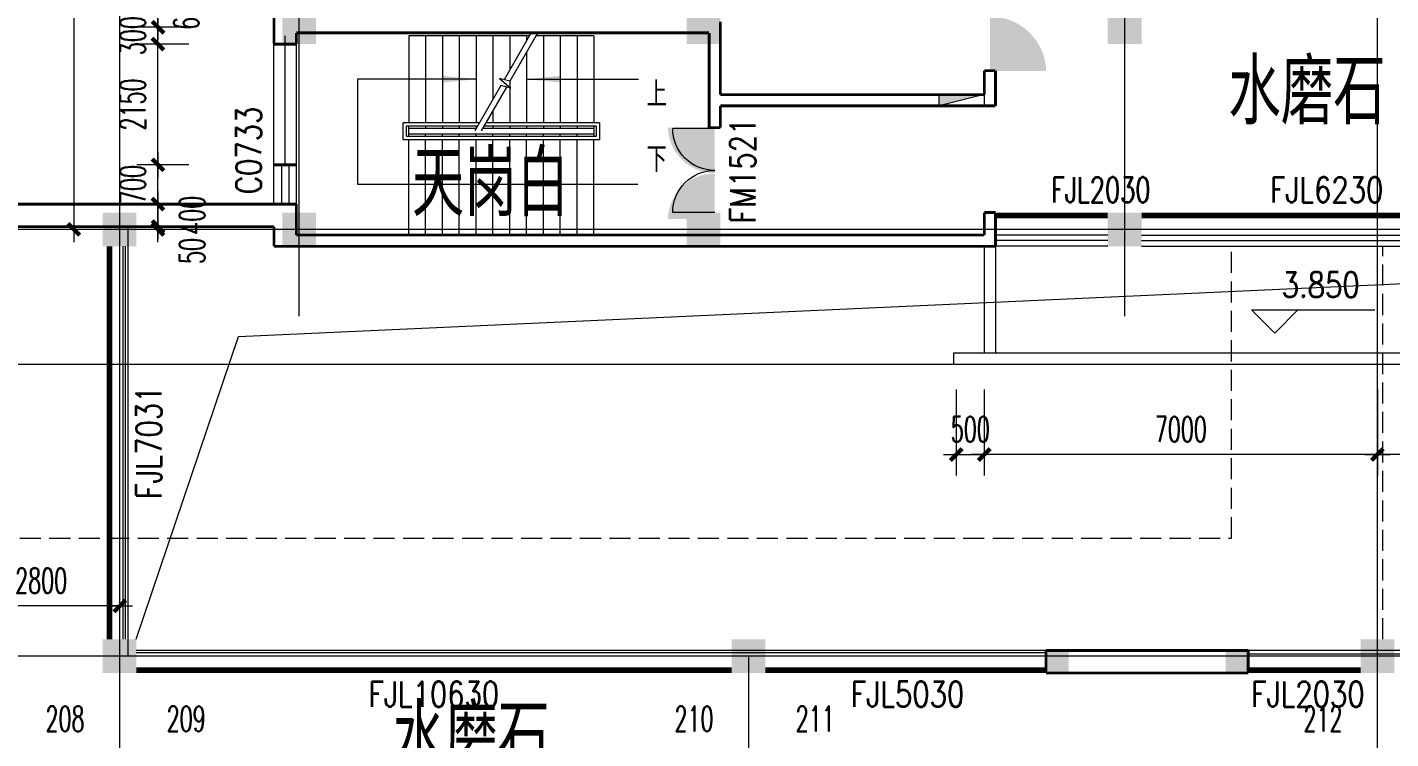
# Model space of a CAD drawing. Extents: x 1575758 to 1999219, y -897052 to -636879.
# Drawn here: x 1644001 to 1668281, y -806444 to -793773 of the extents above; entities that cross this region are included whole.
import ezdxf
from ezdxf.enums import TextEntityAlignment as Align

# ---------------------------------------------------------------- set-up
doc = ezdxf.new("R2010")
doc.units = 0
doc.header["$LTSCALE"] = 1500
doc.header["$MEASUREMENT"] = 0
doc.linetypes.add('DASH', pattern=[0.35, 0.25, -0.1])
doc.layers.get('0').update_dxf_attribs({"linetype": 'CONTINUOUS', "lineweight": 5})
doc.layers.get('DEFPOINTS').update_dxf_attribs({"linetype": 'CONTINUOUS', "lineweight": 5})
for name, color, linetype, lineweight in [('AXIS', 7, 'CONTINUOUS', 5), ('COLUMN', 7, 'CONTINUOUS', 5), ('OTHER', 7, 'CONTINUOUS', 5), ('P-S-TEXT', 7, 'CONTINUOUS', 5), ('PUB_DIM', 7, 'CONTINUOUS', 5), ('STAIR', 7, 'CONTINUOUS', 0), ('U型玻璃', 7, 'CONTINUOUS', 5), ('WALL', 7, 'CONTINUOUS', 5), ('WINDOW', 7, 'CONTINUOUS', 0), ('WINDOW_TEXT', 7, 'CONTINUOUS', 5), ('屋顶', 7, 'CONTINUOUS', 5), ('我的', 7, 'CONTINUOUS', 5), ('消火栓', 7, 'CONTINUOUS', 5), ('虚线', 7, 'DASH', 5), ('防火卷帘', 7, 'CONTINUOUS', 5), ('防火卷帘名称', 7, 'CONTINUOUS', 5)]:
    doc.layers.add(name, color=color, linetype=linetype, lineweight=lineweight)
doc.layers.add('防火门', color=10, linetype='CONTINUOUS')
doc.layers.add('防盗门', color=180, linetype='CONTINUOUS')
doc.styles.add('_SIMPLEX', font='SIMPLEX.shx', dxfattribs={"width": 0.6})
doc.styles.add('DIM_FONT', font='romans.shx', dxfattribs={"width": 0.6})
doc.styles.add('H1', font='romans.shx', dxfattribs={"width": 1.2, "bigfont": 'hztxt.shx'})
doc.styles.add('SIMPLEX', font='SIMPLEX.SHX', dxfattribs={"width": 0.6})
doc.dimstyles.new('NORMAL', dxfattribs={"dimscale": 1.5, "dimtxt": 300, "dimasz": 1, "dimexe": 250, "dimexo": 300, "dimgap": 150, "dimtad": 1, "dimdec": 0, "dimdsep": 46, "dimtxsty": 'DIM_FONT', "dimblk1": '_DIMX', "dimblk2": '_DIMX', "dimsah": 1, "dimcen": 2.5, "dimdle": 0.3, "dimclrd": 256, "dimclre": 256, "dimclrt": 256, "dimadec": 0, "dimazin": 0, "dimtfac": 1, "dimtdec": 0, "dimtix": 1, "dimtmove": 2, "dimatfit": 3, "dimldrblk": '_DIMX', "dimfxl": 1, "dimtvp": 1, "dimtolj": 1, "dimtzin": 0, "dimlwd": -1, "dimlwe": -1, "dimarcsym": 0})

# ---------------------------------------------------------------- blocks, each defined once
blk = doc.blocks.new('_FZH')
blk.add_solid([(0.5, -0.5), (-0.5, -0.5), (0.5, 0.5), (-0.5, 0.5)])
blk = doc.blocks.new('_DIMX')
blk.add_line((-150, 0), (150, 0))
at = {"const_width": 50}
blk.add_lwpolyline([(-70, -70), (70, 70)], dxfattribs=at)
blk = doc.blocks.new('*D541')
at = {"layer": 'AXIS'}
for p, q in [((1661043, -800223), (1661043, -801757)), ((1668043, -800223), (1668043, -801757)), ((1668042, -801382), (1661045, -801382))]:
    blk.add_line(p, q, dxfattribs=at)
at = {"layer": 'DEFPOINTS', "color": 0, "lineweight": 5}
for p in [(1661043, -799773), (1668043, -799773), (1661043, -801382)]:
    blk.add_point(p, dxfattribs=at)
at = {"layer": 'AXIS', "xscale": 1.5, "yscale": 1.5, "zscale": 1.5, "rotation": 180}
blk.add_blockref('_DIMX', (1661043, -801382), dxfattribs=at)
at = {"layer": 'AXIS', "xscale": 1.5, "yscale": 1.5, "zscale": 1.5}
blk.add_blockref('_DIMX', (1668043, -801382), dxfattribs=at)
at = {"layer": 'AXIS', "insert": (1664543, -800932), "char_height": 450, "attachment_point": 5, "style": 'DIM_FONT'}
blk.add_mtext('\\A1;7000', dxfattribs=at)
blk = doc.blocks.new('*D542')
at = {"layer": 'AXIS'}
for p, q in [((1668043, -800223), (1668043, -801757)), ((1675443, -800223), (1675443, -801757)), ((1675442, -801382), (1668045, -801382))]:
    blk.add_line(p, q, dxfattribs=at)
at = {"layer": 'DEFPOINTS', "color": 0, "lineweight": 5}
for p in [(1668043, -799773), (1675443, -799773), (1668043, -801382)]:
    blk.add_point(p, dxfattribs=at)
at = {"layer": 'AXIS', "xscale": 1.5, "yscale": 1.5, "zscale": 1.5, "rotation": 180}
blk.add_blockref('_DIMX', (1668043, -801382), dxfattribs=at)
at = {"layer": 'AXIS', "xscale": 1.5, "yscale": 1.5, "zscale": 1.5}
blk.add_blockref('_DIMX', (1675443, -801382), dxfattribs=at)
at = {"layer": 'AXIS', "insert": (1671743, -800932), "char_height": 450, "attachment_point": 5, "style": 'DIM_FONT'}
blk.add_mtext('\\A1;7400', dxfattribs=at)
blk = doc.blocks.new('*D543')
at = {"layer": 'AXIS'}
for p, q in [((1660543, -800223), (1660543, -801757)), ((1661043, -800223), (1661043, -801757)), ((1660542, -801382), (1660540, -801382)), ((1660543, -801382), (1661043, -801382)), ((1661045, -801382), (1661046, -801382))]:
    blk.add_line(p, q, dxfattribs=at)
at = {"layer": 'DEFPOINTS', "color": 0, "lineweight": 5}
for p in [(1660543, -799773), (1661043, -799773), (1661043, -801382)]:
    blk.add_point(p, dxfattribs=at)
at = {"layer": 'AXIS', "xscale": 1.5, "yscale": 1.5, "zscale": 1.5}
blk.add_blockref('_DIMX', (1660543, -801382), dxfattribs=at)
at = {"layer": 'AXIS', "xscale": 1.5, "yscale": 1.5, "zscale": 1.5, "rotation": 180}
blk.add_blockref('_DIMX', (1661043, -801382), dxfattribs=at)
at = {"layer": 'AXIS', "insert": (1660793, -800932), "char_height": 450, "attachment_point": 5, "style": 'DIM_FONT'}
blk.add_mtext('\\A1;500', dxfattribs=at)
blk = doc.blocks.new('*D545')
at = {"layer": 'DEFPOINTS', "color": 0, "lineweight": 5}
for p in [(1642848, -804079), (1642848, -804973), (1645648, -804973)]:
    blk.add_point(p, dxfattribs=at)
at = {"layer": 'PUB_DIM'}
for p, q in [((1642848, -804523), (1642848, -803704)), ((1645648, -804523), (1645648, -803704)), ((1645646, -804079), (1642849, -804079))]:
    blk.add_line(p, q, dxfattribs=at)
at = {"layer": 'PUB_DIM', "xscale": 1.5, "yscale": 1.5, "zscale": 1.5, "rotation": 180}
blk.add_blockref('_DIMX', (1642848, -804079), dxfattribs=at)
at = {"layer": 'PUB_DIM', "xscale": 1.5, "yscale": 1.5, "zscale": 1.5}
blk.add_blockref('_DIMX', (1645648, -804079), dxfattribs=at)
at = {"layer": 'PUB_DIM', "insert": (1644248, -803629), "char_height": 450, "attachment_point": 5, "style": 'DIM_FONT'}
blk.add_mtext('\\A1;2800', dxfattribs=at)
blk = doc.blocks.new('A$C68C06AB7')
at = {"layer": '消火栓'}
blk.add_hatch(color=256, dxfattribs=at).paths.add_polyline_path([(800, 200), (0, 200), (800, 0)])
blk.add_line((0, 200), (800, 0), dxfattribs=at)
blk.add_lwpolyline([(0, 200), (0, 0), (800, 0), (800, 200)], close=True, dxfattribs=at)
blk = doc.blocks.new('*D701')
at = {"layer": 'AXIS'}
for p, q in [((1647100, -788373), (1644454, -788373)), ((1644829, -788375), (1644829, -797372)), ((1647100, -797373), (1644454, -797373))]:
    blk.add_line(p, q, dxfattribs=at)
at = {"layer": 'DEFPOINTS', "color": 0, "lineweight": 5}
for p in [(1647550, -788373), (1644829, -797373), (1647550, -797373)]:
    blk.add_point(p, dxfattribs=at)
at = {"layer": 'AXIS', "xscale": 1.5, "yscale": 1.5, "zscale": 1.5}
for p, rotation in [((1644829, -788373), 90), ((1644829, -797373), 270)]:
    blk.add_blockref('_DIMX', p, dxfattribs=dict(at, rotation=rotation))
at = {"layer": 'AXIS', "insert": (1644379, -792873), "char_height": 450, "attachment_point": 5, "rotation": 90, "style": 'DIM_FONT'}
blk.add_mtext('\\A1;9000', dxfattribs=at)
blk = doc.blocks.new('*D702')
at = {"layer": 'AXIS'}
for p, q in [((1646787, -762123), (1642954, -762123)), ((1643329, -762125), (1643329, -797372)), ((1646787, -797373), (1642954, -797373))]:
    blk.add_line(p, q, dxfattribs=at)
at = {"layer": 'DEFPOINTS', "color": 0, "lineweight": 5}
for p in [(1647237, -762123), (1643329, -797373), (1647237, -797373)]:
    blk.add_point(p, dxfattribs=at)
at = {"layer": 'AXIS', "xscale": 1.5, "yscale": 1.5, "zscale": 1.5}
for p, rotation in [((1643329, -762123), 90), ((1643329, -797373), 270)]:
    blk.add_blockref('_DIMX', p, dxfattribs=dict(at, rotation=rotation))
at = {"layer": 'AXIS', "insert": (1642879, -779748), "char_height": 450, "attachment_point": 5, "rotation": 90, "style": 'DIM_FONT'}
blk.add_mtext('\\A1;35250', dxfattribs=at)
blk = doc.blocks.new('*D918')
at = {"layer": 'DEFPOINTS', "color": 0, "lineweight": 5}
for p in [(1646329, -796223), (1647329, -796223), (1647329, -796923)]:
    blk.add_point(p, dxfattribs=at)
at = {"layer": 'PUB_DIM'}
for p, q in [((1646879, -796223), (1645954, -796223)), ((1646329, -796222), (1646329, -796220)), ((1646329, -796923), (1646329, -796223)), ((1646879, -796923), (1645954, -796923)), ((1646329, -796925), (1646329, -796926))]:
    blk.add_line(p, q, dxfattribs=at)
at = {"layer": 'PUB_DIM', "xscale": 1.5, "yscale": 1.5, "zscale": 1.5}
for p, rotation in [((1646329, -796223), 270), ((1646329, -796923), 90)]:
    blk.add_blockref('_DIMX', p, dxfattribs=dict(at, rotation=rotation))
at = {"layer": 'PUB_DIM', "insert": (1645879, -796573), "char_height": 450, "attachment_point": 5, "rotation": 90, "style": 'DIM_FONT'}
blk.add_mtext('\\A1;700', dxfattribs=at)
blk = doc.blocks.new('*D919')
at = {"layer": 'DEFPOINTS', "color": 0, "lineweight": 5}
for p in [(1646329, -797323), (1647329, -797323), (1647329, -797373)]:
    blk.add_point(p, dxfattribs=at)
at = {"layer": 'PUB_DIM'}
for p, q in [((1646879, -797323), (1645954, -797323)), ((1646329, -797322), (1646329, -797320)), ((1646329, -797373), (1646329, -797323)), ((1646879, -797373), (1645954, -797373)), ((1646329, -797375), (1646329, -797376))]:
    blk.add_line(p, q, dxfattribs=at)
at = {"layer": 'PUB_DIM', "xscale": 1.5, "yscale": 1.5, "zscale": 1.5}
for p, rotation in [((1646329, -797323), 270), ((1646329, -797373), 90)]:
    blk.add_blockref('_DIMX', p, dxfattribs=dict(at, rotation=rotation))
at = {"layer": 'PUB_DIM', "insert": (1646936, -797757), "char_height": 450, "attachment_point": 5, "rotation": 90, "style": 'DIM_FONT'}
blk.add_mtext('\\A1;50', dxfattribs=at)
blk = doc.blocks.new('_ARROW')
blk.add_solid([(0, 0), (-1, 0.1), (-1, -0.1)])
blk = doc.blocks.new('M_A3PTU')
for p, q in [((-0.5, 0), (-0.499, -0.498)), ((0.5, 0), (0.499, -0.498))]:
    blk.add_line(p, q)
for centre, start, end in [((-0.498, -0.001), 269.885, 0.0763), ((0.498, -0.001), 179.9237, 270.115)]:
    blk.add_arc(centre, 0.498, start, end)
blk = doc.blocks.new('_WBLK')
for p, q in [((-0.5, 0.5), (0.5, 0.5)), ((0.5, 0.167), (-0.5, 0.167)), ((0.5, -0.167), (-0.5, -0.167)), ((-0.5, -0.5), (0.5, -0.5))]:
    blk.add_line(p, q)
at = {"layer": 'WINDOW_TEXT', "style": 'SIMPLEX', "flags": 9}
blk.add_attdef('A', text='', height=1, dxfattribs=at).set_placement((0, 1.5), align=Align.MIDDLE)
blk = doc.blocks.new('*D2246')
at = {"layer": 'DEFPOINTS', "color": 0, "lineweight": 5}
for p in [(1646329, -796923), (1647329, -796923), (1647329, -797323)]:
    blk.add_point(p, dxfattribs=at)
at = {"layer": 'PUB_DIM'}
for p, q in [((1646879, -796923), (1645954, -796923)), ((1646329, -796922), (1646329, -796920)), ((1646329, -797323), (1646329, -796923)), ((1646879, -797323), (1645954, -797323)), ((1646329, -797325), (1646329, -797326))]:
    blk.add_line(p, q, dxfattribs=at)
at = {"layer": 'PUB_DIM', "xscale": 1.5, "yscale": 1.5, "zscale": 1.5}
for p, rotation in [((1646329, -796923), 270), ((1646329, -797323), 90)]:
    blk.add_blockref('_DIMX', p, dxfattribs=dict(at, rotation=rotation))
at = {"layer": 'PUB_DIM', "insert": (1646936, -797123), "char_height": 450, "attachment_point": 5, "rotation": 90, "style": 'DIM_FONT'}
blk.add_mtext('\\A1;400', dxfattribs=at)
blk = doc.blocks.new('*D2247')
at = {"layer": 'DEFPOINTS', "color": 0, "lineweight": 5}
for p in [(1646329, -793173), (1647329, -793173), (1647329, -793773)]:
    blk.add_point(p, dxfattribs=at)
at = {"layer": 'PUB_DIM'}
for p, q in [((1646879, -793173), (1645954, -793173)), ((1646329, -793772), (1646329, -793175)), ((1646879, -793773), (1645954, -793773))]:
    blk.add_line(p, q, dxfattribs=at)
at = {"layer": 'PUB_DIM', "xscale": 1.5, "yscale": 1.5, "zscale": 1.5}
for p, rotation in [((1646329, -793173), 90), ((1646329, -793773), 270)]:
    blk.add_blockref('_DIMX', p, dxfattribs=dict(at, rotation=rotation))
at = {"layer": 'PUB_DIM', "insert": (1646834, -793473), "char_height": 450, "attachment_point": 5, "rotation": 90, "style": 'DIM_FONT'}
blk.add_mtext('\\A1;600', dxfattribs=at)
blk = doc.blocks.new('*D2248')
at = {"layer": 'DEFPOINTS', "color": 0, "lineweight": 5}
for p in [(1646329, -793773), (1647329, -793773), (1647329, -794073)]:
    blk.add_point(p, dxfattribs=at)
at = {"layer": 'PUB_DIM'}
for p, q in [((1646879, -793773), (1645954, -793773)), ((1646329, -793772), (1646329, -793770)), ((1646329, -794073), (1646329, -793773)), ((1646879, -794073), (1645954, -794073)), ((1646329, -794075), (1646329, -794076))]:
    blk.add_line(p, q, dxfattribs=at)
at = {"layer": 'PUB_DIM', "xscale": 1.5, "yscale": 1.5, "zscale": 1.5}
for p, rotation in [((1646329, -793773), 270), ((1646329, -794073), 90)]:
    blk.add_blockref('_DIMX', p, dxfattribs=dict(at, rotation=rotation))
at = {"layer": 'PUB_DIM', "insert": (1645879, -793923), "char_height": 450, "attachment_point": 5, "rotation": 90, "style": 'DIM_FONT'}
blk.add_mtext('\\A1;300', dxfattribs=at)
blk = doc.blocks.new('*D2249')
at = {"layer": 'DEFPOINTS', "color": 0, "lineweight": 5}
for p in [(1646329, -794073), (1647329, -794073), (1647329, -796223)]:
    blk.add_point(p, dxfattribs=at)
at = {"layer": 'PUB_DIM'}
for p, q in [((1646879, -794073), (1645954, -794073)), ((1646329, -796222), (1646329, -794075)), ((1646879, -796223), (1645954, -796223))]:
    blk.add_line(p, q, dxfattribs=at)
at = {"layer": 'PUB_DIM', "xscale": 1.5, "yscale": 1.5, "zscale": 1.5}
for p, rotation in [((1646329, -794073), 90), ((1646329, -796223), 270)]:
    blk.add_blockref('_DIMX', p, dxfattribs=dict(at, rotation=rotation))
at = {"layer": 'PUB_DIM', "insert": (1645879, -795148), "char_height": 450, "attachment_point": 5, "rotation": 90, "style": 'DIM_FONT'}
blk.add_mtext('\\A1;2150', dxfattribs=at)

msp = doc.modelspace()

# ---------------------------------------------------------------- hatches: boundary and pattern name
at = {"layer": '防火门'}
for points in [[(1656240.1, -795560.3), (1655408.4, -795560.3, 0.4059403), (1656240.1, -796368.8)], [(1656240.1, -797186), (1655408.4, -797186, -0.4059403), (1656240.1, -796377.5)]]:
    msp.add_hatch(color=256, dxfattribs=at).paths.add_polyline_path(points)
at = {"layer": '防盗门'}
msp.add_hatch(color=256, dxfattribs=at).paths.add_polyline_path([(1661146.8, -794554.3), (1662146.4, -794554.3, 0.4059403), (1661146.8, -793582.6)])

# ---------------------------------------------------------------- linework, layer by layer
at = {"layer": 'OTHER'}
msp.add_lwpolyline([(1645943.1, -804673.5), (1647761.2, -799277.9), (1683143.1, -797673.5)], dxfattribs=at)
at = {"layer": 'PUB_DIM'}
for p, q in [((1648843.1, -798919.5), (1648843.1, -758890.9)), ((1663543.1, -798919.5), (1663543.1, -758890.9)), ((1668043.4, -821624.2), (1668043.4, -758890.9)), ((1645643.1, -793537.8), (1645643.1, -826541.4)), ((1688708.5, -797373.5), (1598184.1, -797373.5)), ((1666215.1, -799219.6), (1665802.6, -798807.1)), ((1665802.6, -798807.1), (1667998.9, -798807.1)), ((1666627.6, -798807.1), (1666215.1, -799219.6)), ((1598184.1, -799773.5), (1688727.8, -799773.5)), ((1688708.5, -804973.5), (1598184.1, -804973.5)), ((1656843.1, -804973.4), (1656843.1, -826541.4))]:
    msp.add_line(p, q, dxfattribs=at)
for points in [[(1651993.1, -794698.5), (1649882.9, -794698.5), (1649882.9, -796569), (1654871.5, -796569)], [(1652893.1, -794698.5), (1654884.7, -794698.5)]]:
    msp.add_lwpolyline(points, dxfattribs=at)
at = {"layer": 'STAIR'}
for p, q in [((1650793.1, -793923.5), (1650793.1, -795473.5)), ((1652945.8, -793923.5), (1650793.1, -793923.5)), ((1651093.1, -793923.5), (1651093.1, -795473.5)), ((1651393.1, -793923.5), (1651393.1, -795473.5)), ((1651693.1, -793923.5), (1651693.1, -795473.5)), ((1651993.1, -793923.5), (1651993.1, -795473.5)), ((1652293.1, -793923.5), (1652293.1, -795053.8)), ((1652970.8, -793880.2), (1652493.1, -794707.6)), ((1652593.1, -793923.5), (1652593.1, -794534.2)), ((1653086.2, -793880.2), (1652593.6, -794733.5)), ((1652893.1, -793923.5), (1652893.1, -794014.6)), ((1654093.1, -793923.5), (1653061.2, -793923.5)), ((1653193.1, -793923.5), (1653193.1, -795473.5)), ((1653493.1, -793923.5), (1653493.1, -795473.5)), ((1653793.1, -793923.5), (1653793.1, -795473.5)), ((1654093.1, -793923.5), (1654093.1, -795473.5)), ((1652893.1, -794214.6), (1652893.1, -795473.5)), ((1652431.9, -794813.4), (1651968.1, -795616.8)), ((1652532.4, -794839.4), (1652083.6, -795616.8)), ((1652593.6, -794733.5), (1652412.7, -794686.8)), ((1652412.7, -794686.8), (1652612.8, -794860.1)), ((1652612.8, -794860.1), (1652431.9, -794813.4)), ((1652593.1, -794733.4), (1652593.1, -795473.5)), ((1652293.1, -795253.8), (1652293.1, -795473.5)), ((1650693.1, -795773.5), (1650693.1, -795473.5)), ((1652050.9, -795473.5), (1650693.1, -795473.5)), ((1650753.1, -795713.5), (1650753.1, -795533.5)), ((1652016.2, -795533.5), (1650753.1, -795533.5)), ((1650793.1, -795713.5), (1650793.1, -795533.5)), ((1651993.1, -795573.5), (1650793.1, -795573.5)), ((1651093.1, -795533.5), (1651093.1, -795573.5)), ((1651393.1, -795533.5), (1651393.1, -795573.5)), ((1651693.1, -795533.5), (1651693.1, -795573.5)), ((1651993.1, -795533.5), (1651993.1, -795573.5)), ((1654093.1, -795573.5), (1652108.6, -795573.5)), ((1654133.1, -795533.5), (1652131.7, -795533.5)), ((1654193.1, -795473.5), (1652166.3, -795473.5)), ((1652293.1, -795533.5), (1652293.1, -795573.5)), ((1652593.1, -795533.5), (1652593.1, -795573.5)), ((1652893.1, -795533.5), (1652893.1, -795573.5)), ((1653193.1, -795533.5), (1653193.1, -795573.5)), ((1653493.1, -795533.5), (1653493.1, -795573.5)), ((1653793.1, -795533.5), (1653793.1, -795573.5)), ((1654093.1, -795533.5), (1654093.1, -795713.5)), ((1654133.1, -795533.5), (1654133.1, -795713.5)), ((1654193.1, -795473.5), (1654193.1, -795773.5)), ((1650693.1, -795773.5), (1654193.1, -795773.5)), ((1650753.1, -795713.5), (1654133.1, -795713.5)), ((1650793.1, -795673.5), (1654093.1, -795673.5)), ((1650793.1, -797473.5), (1650793.1, -795773.5)), ((1651093.1, -795713.5), (1651093.1, -795673.5)), ((1651093.1, -797473.5), (1651093.1, -795773.5)), ((1651393.1, -795713.5), (1651393.1, -795673.5)), ((1651393.1, -797473.5), (1651393.1, -795773.5)), ((1651693.1, -795713.5), (1651693.1, -795673.5)), ((1651693.1, -797473.5), (1651693.1, -795773.5)), ((1651993.1, -795713.5), (1651993.1, -795673.5)), ((1651993.1, -797473.5), (1651993.1, -795773.5)), ((1652293.1, -795713.5), (1652293.1, -795673.5)), ((1652293.1, -797473.5), (1652293.1, -795773.5)), ((1652593.1, -795713.5), (1652593.1, -795673.5)), ((1652593.1, -797473.5), (1652593.1, -795773.5)), ((1652893.1, -795713.5), (1652893.1, -795673.5)), ((1652893.1, -797473.5), (1652893.1, -795773.5)), ((1653193.1, -795713.5), (1653193.1, -795673.5)), ((1653193.1, -797473.5), (1653193.1, -795773.5)), ((1653493.1, -795713.5), (1653493.1, -795673.5)), ((1653493.1, -797473.5), (1653493.1, -795773.5)), ((1653793.1, -795713.5), (1653793.1, -795673.5)), ((1653793.1, -797473.5), (1653793.1, -795773.5)), ((1654093.1, -797473.5), (1654093.1, -795773.5)), ((1645793.1, -797323.5), (1645793.1, -804973.5)), ((1651128.9, -797473.5), (1654428.9, -797473.5)), ((1645643.1, -797673.5), (1645643.1, -804673.5)), ((1645703.1, -797673.5), (1645703.1, -804673.5)), ((1645743.1, -797673.5), (1645743.1, -804673.5)), ((1662142.9, -804873.5), (1645943.1, -804873.5)), ((1682543.1, -804873.5), (1665743.1, -804873.5)), ((1662142.9, -804913.5), (1645943.1, -804913.5)), ((1662142.9, -804973.5), (1645943.1, -804973.5)), ((1682583.1, -804935), (1665743.1, -804935)), ((1682643.1, -804973.5), (1665743.1, -804973.5))]:
    msp.add_line(p, q, dxfattribs=at)
at = {"layer": 'U型玻璃'}
for p, q in [((1663243.1, -797473.5), (1661243.2, -797473.5)), ((1663243.1, -797573.5), (1661243.2, -797573.5)), ((1663843.1, -797473.5), (1670043.1, -797473.5)), ((1663843.1, -797573.5), (1670043.1, -797573.5)), ((1663243.1, -797673.5), (1661243.2, -797673.5)), ((1663843.1, -797673.5), (1670043.1, -797673.5))]:
    msp.add_line(p, q, dxfattribs=at)
at = {"layer": 'WALL', "const_width": 50}
for points in [[(1648393.1, -794073.5), (1648393.1, -792573.5)], [(1656343.1, -794973.5), (1656343.1, -793673.5)], [(1648793.1, -794073.5), (1648793.1, -793873.5)], [(1656143.1, -793873.5), (1648793.1, -793873.5)], [(1648793.1, -793923.5), (1648793.1, -793923.5)], [(1656143.1, -793873.5), (1656143.1, -795562.6)], [(1648793.1, -794073.5), (1648393.1, -794073.5)], [(1661042.4, -794545.5), (1661242.4, -794545.5)], [(1661042.4, -794973.5), (1661042.4, -794545.5)], [(1661242.3, -795173.5), (1661242.3, -794545.5)], [(1656343.1, -795173.5), (1656343.1, -795562.6)], [(1661042.4, -794973.5), (1661042.4, -794973.5)], [(1643143.2, -796923.5), (1648793.1, -796923.5)], [(1648793.1, -796923.5), (1648793.1, -797473.5)], [(1661043.2, -797473.5), (1661043.2, -797072.7)], [(1661043.2, -797072.7), (1661243.2, -797072.7)], [(1661243.2, -797673.5), (1661243.2, -797072.7)], [(1643143.2, -797323.5), (1648393.1, -797323.5)], [(1648393.1, -797673.5), (1648393.1, -797323.5)], [(1655578.9, -797473.5), (1648793.1, -797473.5)], [(1662142.9, -804873.5), (1662142.9, -805273.5)], [(1662142.9, -804873.5), (1665743.1, -804873.5)], [(1665743.1, -805273.5), (1665743.1, -804873.5)], [(1665743.1, -805273.5), (1662142.9, -805273.5)]]:
    msp.add_lwpolyline(points, dxfattribs=at)
at = {"layer": 'WALL', "lineweight": 100, "const_width": 50}
for points in [[(1661042.4, -794973.5), (1656343.1, -794973.5)], [(1661242.3, -795173.5), (1656343.1, -795173.5)], [(1661042.4, -794973.5), (1661042.4, -794973.5)], [(1661242.4, -794973.5), (1661242.3, -794973.5)], [(1656343.1, -795562.6), (1656143.1, -795562.6)], [(1661043.2, -797473.5), (1648793.1, -797473.5)], [(1661243.2, -797673.5), (1648393.1, -797673.5)]]:
    msp.add_lwpolyline(points, dxfattribs=at)
at = {"layer": 'WINDOW'}
for p, q in [((1648393.1, -796223.5), (1648393.1, -793923.5)), ((1648593.1, -796223.5), (1648593.1, -793923.5)), ((1648793.1, -796223.5), (1648793.1, -793923.5))]:
    msp.add_line(p, q, dxfattribs=at)
at = {"layer": 'WINDOW', "const_width": 50}
msp.add_lwpolyline([(1648393.1, -796223.5), (1648793.1, -796223.5)], dxfattribs=at)
at = {"layer": '屋顶'}
for p, q in [((1661043.2, -797673.5), (1661043.2, -799573.5)), ((1661243.2, -797673.5), (1661243.2, -799573.5)), ((1660493.2, -799573.5), (1660493.2, -799773.5)), ((1660493.2, -799573.5), (1661043.2, -799573.5)), ((1660493.2, -799773.5), (1675943.1, -799773.5)), ((1661043.2, -799573.5), (1675943.1, -799573.5))]:
    msp.add_line(p, q, dxfattribs=at)
at = {"layer": '虚线'}
for p, q in [((1665445.3, -802873.4), (1665445.3, -797694.3)), ((1668143.1, -804673.5), (1668143.1, -797673.5)), ((1637043.3, -802873.5), (1665445.3, -802873.4))]:
    msp.add_line(p, q, dxfattribs=at)
at = {"layer": '防火卷帘', "linetype": 'DASH', "const_width": 100}
for points in [[(1663243.1, -797123.5), (1661243.2, -797123.5)], [(1663843.1, -797123.5), (1670043.1, -797123.5)], [(1645466.8, -797673.5), (1645466.8, -804673.5)], [(1656543.1, -805223.5), (1645943.1, -805223.5)], [(1662142.9, -805223.5), (1657143.1, -805223.5)], [(1665743.1, -805223.5), (1667743.1, -805223.5)]]:
    msp.add_lwpolyline(points, dxfattribs=at)

# ---------------------------------------------------------------- block references
at = {"layer": 'COLUMN', "xscale": 600, "yscale": 600, "zscale": 600}
for p in [(1648843.1, -793773.5), (1656043.1, -793773.5), (1663543.1, -793773.5), (1645643.1, -797373.5), (1648843.1, -797373.5), (1656043.1, -797373.5), (1656043.1, -797373.5), (1663543.1, -797373.5), (1663543.1, -797373.5), (1645643.1, -804973.5), (1656843.1, -804973.5), (1668043.1, -804973.5)]:
    msp.add_blockref('_FZH', p, dxfattribs=at)
at = {"layer": 'COLUMN', "extrusion": (0, 0, -1), "xscale": 400, "yscale": 400, "zscale": -400}
for p in [(-1662342.9, -805073.5), (-1665543.1, -805073.5)]:
    msp.add_blockref('_FZH', p, dxfattribs=at)
at = {"layer": 'PUB_DIM', "xscale": -600, "yscale": 600, "zscale": 600, "rotation": 180}
msp.add_blockref('_ARROW', (1651993.1, -794698.5), dxfattribs=at)
at = {"layer": 'PUB_DIM', "xscale": -600, "yscale": 600, "zscale": 600}
msp.add_blockref('_ARROW', (1652893.1, -794698.5), dxfattribs=at)
at = {"layer": 'WINDOW'}
ref = msp.add_blockref('_WBLK', (1648593.1, -796573.5), dxfattribs=dict(at, xscale=700, yscale=400.0000000107102, zscale=700, rotation=90))
ref.add_attrib('A', 'C0733', dxfattribs={"layer": 'WINDOW_TEXT', "height": 450, "rotation": 90, "style": '_SIMPLEX', "width": 0.8, "flags": 8}).set_placement((1647943.1, -795966.1), align=Align.MIDDLE)
ref = msp.add_blockref('M_A3PTU', (1656243.1, -796323.5), dxfattribs=dict(at, xscale=-1500, yscale=1500, zscale=1500, rotation=270))
ref.add_attrib('A', 'FM1521', dxfattribs={"layer": 'WINDOW_TEXT', "height": 450, "rotation": 90, "style": '_SIMPLEX', "width": 0.8, "flags": 8}).set_placement((1656743.3, -796323.5), align=Align.MIDDLE)
at = {"layer": '消火栓', "xscale": -1}
msp.add_blockref('A$C68C06AB7', (1661042.4, -795173.5), dxfattribs=at)

# ---------------------------------------------------------------- texts
at = {"layer": 'P-S-TEXT', "style": 'H1', "width": 0.8}
for s, p in [('上', (1655031.4, -795186.7)), ('下', (1655031.4, -796349.2))]:
    msp.add_text(s, height=450, dxfattribs=at).set_placement(p)
at = {"layer": 'PUB_DIM', "style": 'DIM_FONT', "width": 0.8}
msp.add_text('3.850', height=450, rotation=360, dxfattribs=at).set_placement((1667033.8, -798357.1), align=Align.MIDDLE)
at = {"layer": '我的', "lineweight": 0, "style": 'H1', "width": 0.8}
for s, p in [('水磨石', (1665390.6, -795503.2)), ('天岗白', (1650849.1, -797139.1)), ('水磨石', (1650507.5, -807002.2))]:
    msp.add_text(s, height=1166.4, dxfattribs=at).set_placement(p)
at = {"layer": '我的', "color": 0, "lineweight": 5, "char_height": 450, "width": 1894.64, "attachment_point": 1, "style": 'DIM_FONT'}
for s, insert in [('208', (1644326.9, -805863.5)), ('209', (1646483.5, -805863.4)), ('210', (1655526.9, -805863.4)), ('211', (1657683.5, -805863.5)), ('212', (1666726.9, -805863.5))]:
    msp.add_mtext(s, dxfattribs=dict(at, insert=insert))
at = {"layer": '防火卷帘名称', "style": '_SIMPLEX'}
for s, width, p in [('FJL2030', 0.7, (1662234.2, -796892.9)), ('FJL6230', 0.8, (1666128.8, -796892.9)), ('FJL10630', 0.8, (1650075.1, -805874.8)), ('FJL5030', 0.8, (1658665.4, -805874.8)), ('FJL2030', 0.8, (1665795.1, -805874.8))]:
    msp.add_text(s, height=450, dxfattribs=dict(at, width=width)).set_placement(p)
at = {"layer": '防火卷帘名称', "style": '_SIMPLEX', "width": 0.8}
msp.add_text('FJL7031', height=450, rotation=90, dxfattribs=at).set_placement((1646393.1, -802174.9))

# ---------------------------------------------------------------- dimensions: what is measured, and where the dimension line sits
at = {"layer": 'AXIS'}
for base, p1, p2, angle, picture, middle in [((1643329.3, -797373.4), (1647237.1, -762123.4), (1647237.1, -797373.4), 270, '*D702', (1642879.3, -779748.4)), ((1644829.3, -797373.4), (1647549.6, -788373.4), (1647549.6, -797373.4), 90, '*D701', (1644379.3, -792873.4))]:
    dim = msp.add_linear_dim(base=base, p1=p1, p2=p2, angle=angle, dimstyle='NORMAL', dxfattribs=at)
    dim.commit()
    dim.dimension.update_dxf_attribs({"geometry": picture, "text_midpoint": middle})
for base, p1, p2, picture, middle in [((1661043.1, -801381.9), (1660543.1, -799773.5), (1661043.1, -799773.5), '*D543', (1660793.1, -800931.9)), ((1661043.1, -801381.9), (1668043.4, -799773.5), (1661043.1, -799773.5), '*D541', (1664543.2, -800931.9)), ((1668043.4, -801381.9), (1675443.1, -799773.5), (1668043.4, -799773.5), '*D542', (1671743.2, -800931.9))]:
    dim = msp.add_linear_dim(base=base, p1=p1, p2=p2, dimstyle='NORMAL', dxfattribs=at)
    dim.commit()
    dim.dimension.update_dxf_attribs({"geometry": picture, "text_midpoint": middle})
at = {"layer": 'PUB_DIM'}
for base, p1, p2, picture, middle in [((1646329.3, -793173.4), (1647329.3, -793773.5), (1647329.3, -793173.4), '*D2247', (1646833.7, -793473.5)), ((1646329.3, -796923.5), (1647329.3, -797323.5), (1647329.3, -796923.5), '*D2246', (1646936.1, -797123.5)), ((1646329.3, -797323.5), (1647329.3, -797373.5), (1647329.3, -797323.5), '*D919', (1646936.1, -797756.8))]:
    dim = msp.add_linear_dim(base=base, p1=p1, p2=p2, angle=90, dimstyle='NORMAL', dxfattribs=at)
    dim.commit()
    dim.dimension.update_dxf_attribs({"geometry": picture, "text_midpoint": middle, "dimtype": 161})
for p1, p2, picture, middle in [((1647329.3, -794073.5), (1647329.3, -793773.5), '*D2248', (1645879.3, -793923.5)), ((1647329.3, -796223.5), (1647329.3, -794073.5), '*D2249', (1645879.3, -795148.5)), ((1647329.3, -796923.5), (1647329.3, -796223.5), '*D918', (1645879.3, -796573.5))]:
    dim = msp.add_aligned_dim(p1=p1, p2=p2, distance=1000, dimstyle='NORMAL', dxfattribs=at)
    dim.commit()
    dim.dimension.update_dxf_attribs({"geometry": picture, "text_midpoint": middle})
dim = msp.add_linear_dim(base=(1642847.5, -804079.3), p1=(1645647.5, -804973.5), p2=(1642847.5, -804973.5), dimstyle='NORMAL', dxfattribs=at)
dim.commit()
dim.dimension.update_dxf_attribs({"geometry": '*D545', "text_midpoint": (1644247.5, -803629.3)})

doc.saveas('drawing.dxf')
